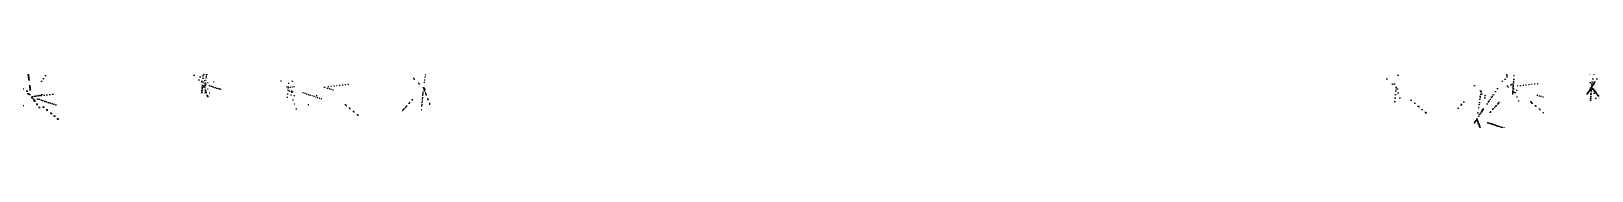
# Model space of a CAD drawing. Extents: x -1899985 to 1774885, y 556286 to 2175695.
# Drawn here: x -1697520 to -570622, y 2125030 to 2151267 of the extents above; entities that cross this region are included whole.
import ezdxf

# ---------------------------------------------------------------- set-up
doc = ezdxf.new("R2010")
doc.units = 0
doc.header["$LTSCALE"] = 10
doc.header["$MEASUREMENT"] = 0
for name, color, linetype in [('20剖面图$0$20立剖面图及门窗表$0$A-WINDOW', 140, 'Continuous'), ('20剖面图$0$20立剖面图及门窗表$0$PUB_HATCH', 8, 'Continuous'), ('20立剖面图及门窗表$0$A-WINDOW', 140, 'Continuous'), ('20立剖面图及门窗表$0$PUB_HATCH', 8, 'Continuous'), ('A-LIN-V', 9, 'Continuous')]:
    doc.layers.add(name, color=color, linetype=linetype)
pattern_1 = [(0, (-40600430959.56578, -3383248657.11338), (0, 523.875), [381, -142.875]), (90, (-40600430959.56578, -3383248657.11338), (-523.875, 3.207809209516599e-14), [381, -142.875])]
pattern_2 = [(44.99999999996643, (-40600341470.39094, -3383390042.135035), (-88.38834764826669, 88.3883476483702), []), (49.99999999996649, (-40600341470.39094, -3383390042.135035), (358.6300913003583, -31.37606749150755), [37.5, -412.5]), (354.9999999999666, (-40600341470.39094, -3383390042.135035), (-69.37566680627978, 376.0960668500466), [30, -330]), (100.4513999999665, (-40600341440.5051, -3383390044.749705), (289.2546908572127, 344.7197710303074), [31.870095, -350.571056]), (46.18419999996644, (-40600341470.39094, -3383389942.135035), (533.6205243127738, -82.75950716482151), [56.25, -618.75]), (96.63559999996647, (-40600341425.92256, -3383389949.031689), (467.3313527746369, 487.0589354499472), [47.805144, -525.8565]), (351.1841999999665, (-40600341470.39094, -3383389942.135035), (467.3309725670988, 487.0593004623886), [45, -495]), (20.99999999996651, (-40600341420.39094, -3383389967.135035), (298.453526059113, -201.3094453328442), [37.5, -412.5]), (325.9999999999665, (-40600341420.39094, -3383389967.135035), (121.6576659610032, 362.5750225233553), [30, -330]), (71.4513999999665, (-40600341395.51982, -3383389983.910838), (420.1113142908394, 161.2652483547302), [31.870095, -350.571056]), (37.49999999996645, (-40600341470.39094, -3383390042.135035), (6.079927658742798, 166.4469269156522), [0, -326, 0, -335, 0, -331.25]), (7.499999999966476, (-40600341470.39094, -3383390042.135035), (131.5347687211898, 197.2058559411031), [0, -191, 0, -318.5, 0, -126.25]), (327.4999999999665, (-40600341581.89094, -3383390042.135035), (266.9112180861979, -11.27743586734617), [0, -125, 0, -390, 0, -517.5]), (317.4999999999665, (-40600341631.89094, -3383390042.135035), (291.5930846712225, 50.05249116598812), [0, -162.5, 0, -259, 0, -367.5])]

# ---------------------------------------------------------------- blocks, each defined once
blk = doc.blocks.new('20剖面图')
at = {"layer": '20剖面图$0$20立剖面图及门窗表$0$A-WINDOW'}
h = blk.add_hatch(dxfattribs=at)
h.set_pattern_fill('ANGLE', color=256, scale=150)
h.set_pattern_definition(pattern_1)
edge = h.paths.add_edge_path()
edge.add_line((-1193273.390136719, 2130380.000016212), (-1193273.390129089, 2125380.000016212))
at = {"layer": '20剖面图$0$20立剖面图及门窗表$0$PUB_HATCH'}
h = blk.add_hatch(dxfattribs=at)
h.set_pattern_fill('钢筋混凝土', color=256, scale=50, style=0)
h.set_pattern_definition(pattern_2)
h.paths.add_polyline_path([(-1697419.999984741, 2141280.000000954), (-1697419.999984741, 2141330.000000477), (-1697519.999984741, 2141330.000000477), (-1697519.999984741, 2141280.000000954)])
h = blk.add_hatch(dxfattribs=at)
h.set_pattern_fill('钢筋混凝土', color=256, scale=50, style=0)
h.set_pattern_definition(pattern_2)
h.paths.add_polyline_path([(-1573769.999954224, 2151010.681840897), (-1573656.931785583, 2151010.681840897), (-1573658.373245239, 2151023.366712093)])
h = blk.add_hatch(dxfattribs=at)
h.set_pattern_fill('钢筋混凝土', color=256, scale=50, style=0)
h.set_pattern_definition(pattern_2)
h.paths.add_polyline_path([(-1571620.000007629, 2151255.000029564), (-1571512.613647461, 2151255.000029564), (-1571513.982673645, 2151267.04746294)])
h = blk.add_hatch(dxfattribs=at)
h.set_pattern_fill('钢筋混凝土', color=256, scale=50, style=0)
h.set_pattern_definition(pattern_2)
h.paths.add_polyline_path([(-1511961.437400818, 2147849.966953754), (-1511961.437416077, 2147880.000022888), (-1511962.348892212, 2147879.972334385)])
h = blk.add_hatch(dxfattribs=at)
h.set_pattern_fill('钢筋混凝土', color=256, scale=50, style=0)
h.set_pattern_definition(pattern_2)
h.paths.add_polyline_path([(-1485836.770095825, 2148279.107998371), (-1485699.680580139, 2148279.107998371), (-1485836.643707275, 2148283.268606186)])
h = blk.add_hatch(dxfattribs=at)
h.set_pattern_fill('钢筋混凝土', color=256, scale=50, style=0)
h.set_pattern_definition(pattern_2)
h.paths.add_polyline_path([(-1414308.868354797, 2147879.999998569), (-1414160.672706604, 2147880.000023365), (-1414308.734458923, 2147884.452572823)])
h = blk.add_hatch(dxfattribs=at)
h.set_pattern_fill('钢筋混凝土', color=256, scale=50, style=0)
h.set_pattern_definition(pattern_2)
h.paths.add_polyline_path([(-1414308.851402283, 2147879.999998569), (-1414160.672706604, 2147880.000023365), (-1414308.714790344, 2147884.497182846)])
h = blk.add_hatch(dxfattribs=at)
h.set_pattern_fill('钢筋混凝土', color=256, scale=50, style=0)
h.set_pattern_definition(pattern_2)
h.paths.add_polyline_path([(-711961.4374008179, 2147849.966953754), (-711961.4374160767, 2147880.000022888), (-711962.3488922119, 2147879.972334385)])
h = blk.add_hatch(dxfattribs=at)
h.set_pattern_fill('钢筋混凝土', color=256, scale=50, style=0)
h.set_pattern_definition(pattern_2)
h.paths.add_polyline_path([(-653560.6726760864, 2147849.997371197), (-653560.6726760864, 2147880.000023365), (-653561.5832443237, 2147879.972362518)])
h = blk.add_hatch(dxfattribs=at)
h.set_pattern_fill('钢筋混凝土', color=256, scale=50, style=0)
h.set_pattern_definition(pattern_2)
h.paths.add_polyline_path([(-630845.8964920044, 2148382.692223549), (-630708.8069610596, 2148382.692223549), (-630845.7701034546, 2148386.852831841)])
h = blk.add_hatch(dxfattribs=at)
h.set_pattern_fill('钢筋混凝土', color=256, scale=50, style=0)
h.set_pattern_definition(pattern_2)
h.paths.add_polyline_path([(-627436.0053710938, 2148279.107998371), (-627298.9158554077, 2148279.107998371), (-627435.878982544, 2148283.268606186)])
h = blk.add_hatch(dxfattribs=at)
h.set_pattern_fill('钢筋混凝土', color=256, scale=50, style=0)
h.set_pattern_definition(pattern_2)
h.paths.add_polyline_path([(-570758.6139221191, 2148382.692204952), (-570621.5244064331, 2148382.692204952), (-570758.4875335693, 2148386.852812767)])
h = blk.add_hatch(dxfattribs=at)
h.set_pattern_fill('钢筋混凝土', color=256, scale=50, style=0)
h.set_pattern_definition(pattern_2)
h.paths.add_polyline_path([(-570758.6139297485, 2148382.692204952), (-570625.1298751831, 2148382.692204952), (-570758.4908676147, 2148386.743388653)])
h = blk.add_hatch(dxfattribs=at)
h.set_pattern_fill('钢筋混凝土', color=256, scale=50, style=0)
h.set_pattern_definition(pattern_2)
h.paths.add_polyline_path([(-653760.6726608276, 2125029.999982834), (-653460.6726608276, 2125279.999982834), (-653560.6726608276, 2125279.999982834)])

msp = doc.modelspace()

# ---------------------------------------------------------------- hatches: boundary and pattern name
at = {"layer": '20立剖面图及门窗表$0$A-WINDOW'}
h = msp.add_hatch(dxfattribs=at)
h.set_pattern_fill('ANGLE', color=256, scale=150)
h.set_pattern_definition(pattern_1)
edge = h.paths.add_edge_path()
edge.add_line((-1193273.390136719, 2130380.000016212), (-1193273.390129089, 2125380.000016212))
at = {"layer": '20立剖面图及门窗表$0$PUB_HATCH'}
h = msp.add_hatch(dxfattribs=at)
h.set_pattern_fill('钢筋混凝土', color=256, scale=50, style=0)
h.set_pattern_definition(pattern_2)
h.paths.add_polyline_path([(-1697419.999984741, 2141280.000000954), (-1697419.999984741, 2141330.000000477), (-1697519.999984741, 2141330.000000477), (-1697519.999984741, 2141280.000000954)])
h = msp.add_hatch(dxfattribs=at)
h.set_pattern_fill('钢筋混凝土', color=256, scale=50, style=0)
h.set_pattern_definition(pattern_2)
h.paths.add_polyline_path([(-1573769.999954224, 2151010.681840897), (-1573656.931785583, 2151010.681840897), (-1573658.373245239, 2151023.366712093)])
h = msp.add_hatch(dxfattribs=at)
h.set_pattern_fill('钢筋混凝土', color=256, scale=50, style=0)
h.set_pattern_definition(pattern_2)
h.paths.add_polyline_path([(-1571620.000007629, 2151255.000029564), (-1571512.613647461, 2151255.000029564), (-1571513.982673645, 2151267.04746294)])
h = msp.add_hatch(dxfattribs=at)
h.set_pattern_fill('钢筋混凝土', color=256, scale=50, style=0)
h.set_pattern_definition(pattern_2)
h.paths.add_polyline_path([(-1511961.437400818, 2147849.966953754), (-1511961.437416077, 2147880.000022888), (-1511962.348892212, 2147879.972334385)])
h = msp.add_hatch(dxfattribs=at)
h.set_pattern_fill('钢筋混凝土', color=256, scale=50, style=0)
h.set_pattern_definition(pattern_2)
h.paths.add_polyline_path([(-1485836.770095825, 2148279.107998371), (-1485699.680580139, 2148279.107998371), (-1485836.643707275, 2148283.268606186)])
h = msp.add_hatch(dxfattribs=at)
h.set_pattern_fill('钢筋混凝土', color=256, scale=50, style=0)
h.set_pattern_definition(pattern_2)
h.paths.add_polyline_path([(-1414308.868354797, 2147879.999998569), (-1414160.672706604, 2147880.000023365), (-1414308.734458923, 2147884.452572823)])
h = msp.add_hatch(dxfattribs=at)
h.set_pattern_fill('钢筋混凝土', color=256, scale=50, style=0)
h.set_pattern_definition(pattern_2)
h.paths.add_polyline_path([(-1414308.851402283, 2147879.999998569), (-1414160.672706604, 2147880.000023365), (-1414308.714790344, 2147884.497182846)])
h = msp.add_hatch(dxfattribs=at)
h.set_pattern_fill('钢筋混凝土', color=256, scale=50, style=0)
h.set_pattern_definition(pattern_2)
h.paths.add_polyline_path([(-711961.4374008179, 2147849.966953754), (-711961.4374160767, 2147880.000022888), (-711962.3488922119, 2147879.972334385)])
h = msp.add_hatch(dxfattribs=at)
h.set_pattern_fill('钢筋混凝土', color=256, scale=50, style=0)
h.set_pattern_definition(pattern_2)
h.paths.add_polyline_path([(-653560.6726760864, 2147849.997371197), (-653560.6726760864, 2147880.000023365), (-653561.5832443237, 2147879.972362518)])
h = msp.add_hatch(dxfattribs=at)
h.set_pattern_fill('钢筋混凝土', color=256, scale=50, style=0)
h.set_pattern_definition(pattern_2)
h.paths.add_polyline_path([(-630845.8964920044, 2148382.692223549), (-630708.8069610596, 2148382.692223549), (-630845.7701034546, 2148386.852831841)])
h = msp.add_hatch(dxfattribs=at)
h.set_pattern_fill('钢筋混凝土', color=256, scale=50, style=0)
h.set_pattern_definition(pattern_2)
h.paths.add_polyline_path([(-627436.0053710938, 2148279.107998371), (-627298.9158554077, 2148279.107998371), (-627435.878982544, 2148283.268606186)])
h = msp.add_hatch(dxfattribs=at)
h.set_pattern_fill('钢筋混凝土', color=256, scale=50, style=0)
h.set_pattern_definition(pattern_2)
h.paths.add_polyline_path([(-570758.6139221191, 2148382.692204952), (-570621.5244064331, 2148382.692204952), (-570758.4875335693, 2148386.852812767)])
h = msp.add_hatch(dxfattribs=at)
h.set_pattern_fill('钢筋混凝土', color=256, scale=50, style=0)
h.set_pattern_definition(pattern_2)
h.paths.add_polyline_path([(-570758.6139297485, 2148382.692204952), (-570625.1298751831, 2148382.692204952), (-570758.4908676147, 2148386.743388653)])
h = msp.add_hatch(dxfattribs=at)
h.set_pattern_fill('钢筋混凝土', color=256, scale=50, style=0)
h.set_pattern_definition(pattern_2)
h.paths.add_polyline_path([(-653760.6726608276, 2125029.999982834), (-653460.6726608276, 2125279.999982834), (-653560.6726608276, 2125279.999982834)])

# ---------------------------------------------------------------- next in the draw order: block references
at = {"layer": 'A-LIN-V'}
msp.add_blockref('20剖面图', (0, 0), dxfattribs=at)

doc.saveas('drawing.dxf')
